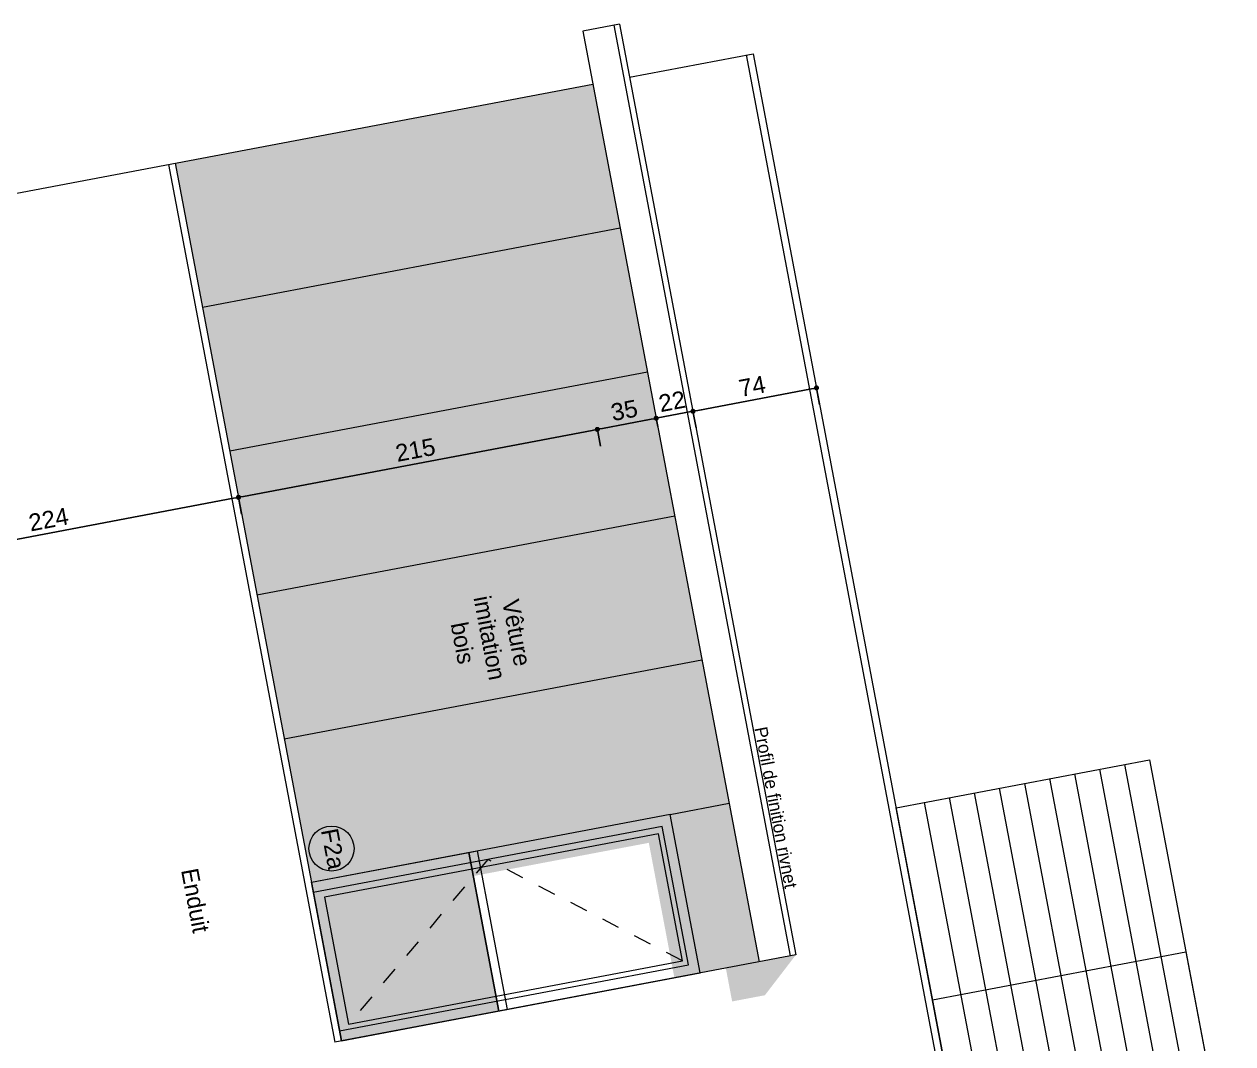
# Model space of a CAD drawing. Header units: centimetres. Extents: x 43491 to 84569, y -30699 to -11680.
# Drawn here: x 44880 to 45591, y -25961 to -25360 of the extents above; entities that cross this region are included whole.
import ezdxf

# ---------------------------------------------------------------- set-up
doc = ezdxf.new("R2010")
doc.units = ezdxf.units.CM
doc.header["$LTSCALE"] = 50.8
doc.header["$PDMODE"] = 1
doc.header["$PDSIZE"] = -2
doc.linetypes.add('Style de ligne -1', pattern=[0.41664, 0.20828, -0.20836])
doc.layers.get('0').update_dxf_attribs({"lineweight": 18})
for name, color, linetype, lineweight in [('0-PROJET-BOIS', 7, 'Continuous', 5), ('0-PROJET-BOIS PANNEAUX FACADE', 7, 'Continuous', 5), ('0-PROJET-COTATIONS', 7, 'Continuous', 13), ('0-PROJET-DESSINS CRÉES', 7, 'Continuous', 9), ('0-PROJET-MENUISERIES EXT', 7, 'Continuous', 5), ('0-PROJET-TEXTE', 7, 'Continuous', 5)]:
    doc.layers.add(name, color=color, linetype=linetype, lineweight=lineweight)
doc.styles.add('Futura Std Book', font='Futura Std Book')
doc.styles.add('Helvetica', font='Helvetica')
doc.dimstyles.new('IS cotation 1_20ème', dxfattribs={"dimtxt": 10.08724, "dimasz": 3.007568, "dimexe": 1, "dimexo": 15.875, "dimgap": 3, "dimtad": 1, "dimdec": 1, "dimtxsty": 'Helvetica', "dimblk": 'DOT', "dimblk1": 'DOT', "dimblk2": 'DOT', "dimcen": 0, "dimdle": 10, "dimazin": 0, "dimtfac": 1, "dimtdec": 1, "dimtix": 1, "dimtmove": 0, "dimatfit": 0, "dimldrblk": 'VW_FILLEDARROW', "dimfxl": 0, "dimfrac": 2, "dimtolj": 1, "dimarcsym": 0})

# ---------------------------------------------------------------- blocks, each defined once
blk = doc.blocks.new('PORTE FENETRE TYPE 3bis FACADE')
at = {"layer": '0-PROJET-DESSINS CRÉES', "color": 7, "linetype": 'Style de ligne -1', "lineweight": 13}
for p, q in [((9, -9), (89, -110.5)), ((89, -110.5), (9, -209))]:
    blk.add_line(p, q, dxfattribs=at)
at = {"layer": '0-PROJET-MENUISERIES EXT', "color": 7, "linetype": 'Continuous', "lineweight": 13, "flags": 128}
for points in [[(95, 0), (95, -215), (0, -215), (0, 0)], [(89, -6), (89, -215), (6, -215), (6, -6)], [(85, -9), (85, -209), (9, -209), (9, -9)]]:
    blk.add_lwpolyline(points, close=True, dxfattribs=at)
blk = doc.blocks.new('Groupe-266-1')
at = {"layer": '0-PROJET-TEXTE', "color": 7, "linetype": 'Continuous', "lineweight": 5}
blk.add_circle((6243.75, -47932.5), 13.28, dxfattribs=at)
at = {"layer": '0-PROJET-TEXTE', "color": 7, "insert": (6247.4, -47919.85), "char_height": 10.087, "attachment_point": 1, "rotation": 280.72359, "line_spacing_factor": 0.834288, "style": 'Helvetica'}
blk.add_mtext('F2a', dxfattribs=at)
blk = doc.blocks.new('Groupe-271-1')
at = {"layer": '0-PROJET-BOIS', "color": 8}
for p, q in [((6710.58, -47882.95), (6759.61, -48141.88)), ((6666.36, -47891.33), (6715.4, -48150.25)), ((6681.1, -47888.53), (6730.14, -48147.46)), ((6695.84, -47885.74), (6744.87, -48144.67)), ((6622.15, -47899.7), (6671.18, -48158.62)), ((6636.89, -47896.91), (6685.92, -48155.83)), ((6651.62, -47894.12), (6700.66, -48153.04)), ((6592.67, -47905.28), (6641.71, -48164.21)), ((6607.41, -47902.49), (6656.45, -48161.42))]:
    blk.add_line(p, q, dxfattribs=at)
blk = doc.blocks.new('_DOT')
at = {"color": 0, "linetype": 'ByBlock', "lineweight": -2}
blk.add_line((-0.5, 0), (-1, 0), dxfattribs=at)
at = {"color": 0, "linetype": 'ByBlock', "const_width": 0.5}
blk.add_lwpolyline([(-0.25, 0, 1), (0.25, 0, 1)], format="xyb", close=True, dxfattribs=at)
blk = doc.blocks.new('*D307')
at = {"layer": '0-PROJET-COTATIONS', "color": 0, "linetype": 'Continuous', "lineweight": -2}
for p, q in [((45002.95, -25639.29), (44788.29, -25679.95)), ((45007.77, -25648.56), (45005.72, -25637.75)), ((44786.86, -25688.6), (44785.14, -25679.52))]:
    blk.add_line(p, q, dxfattribs=at)
at = {"layer": 'Defpoints', "color": 0}
for p in [(44785.33, -25680.51), (44789.82, -25704.2), (45066.52, -25958.8)]:
    blk.add_point(p, dxfattribs=at)
at = {"layer": '0-PROJET-COTATIONS', "color": 0, "lineweight": -2, "xscale": 3.007568359375, "yscale": 3.007568359375, "zscale": 3.007568359375}
for p, rotation in [((45005.9, -25638.73), 10.72359474389271), ((44785.33, -25680.51), 190.7235947438927)]:
    blk.add_blockref('_DOT', p, dxfattribs=dict(at, rotation=rotation))
at = {"layer": '0-PROJET-COTATIONS', "color": 0, "lineweight": 5, "insert": (44894.12, -25651.72), "char_height": 10.087, "attachment_point": 5, "rotation": 10.72359, "style": 'Helvetica'}
blk.add_mtext('\\A1;224', dxfattribs=at)
blk = doc.blocks.new('VW_FILLEDARROW')
at = {"linetype": 'Continuous', "lineweight": 0}
blk.add_hatch(color=0, dxfattribs=at).paths.add_polyline_path([(-10.56, 2.83), (0, 0), (-10.56, -2.83)])
at = {"color": 0, "linetype": 'Continuous', "lineweight": 5, "flags": 128}
blk.add_lwpolyline([(-10.56, 2.83), (0, 0), (-10.56, -2.83)], close=True, dxfattribs=at)
blk = doc.blocks.new('*D308')
at = {"layer": '0-PROJET-COTATIONS', "color": 0, "linetype": 'Continuous', "lineweight": -2}
for p, q in [((45214.2, -25599.29), (45008.86, -25638.18)), ((45219.01, -25608.55), (45216.97, -25597.75)), ((45007.77, -25648.56), (45005.72, -25637.75))]:
    blk.add_line(p, q, dxfattribs=at)
at = {"layer": 'Defpoints', "color": 0}
for p in [(45005.9, -25638.73), (45265.38, -25853.37), (45066.52, -25958.8)]:
    blk.add_point(p, dxfattribs=at)
at = {"layer": '0-PROJET-COTATIONS', "color": 0, "lineweight": -2, "xscale": 3.007568359375, "yscale": 3.007568359375, "zscale": 3.007568359375}
for p, rotation in [((45217.15, -25598.73), 10.72359474389278), ((45005.9, -25638.73), 190.7235947438928)]:
    blk.add_blockref('_DOT', p, dxfattribs=dict(at, rotation=rotation))
at = {"layer": '0-PROJET-COTATIONS', "color": 0, "lineweight": 5, "insert": (45110.03, -25610.83), "char_height": 10.087, "attachment_point": 5, "rotation": 10.72359, "style": 'Helvetica'}
blk.add_mtext('\\A1;215', dxfattribs=at)
blk = doc.blocks.new('*D309')
at = {"layer": '0-PROJET-COTATIONS', "color": 0, "linetype": 'Continuous', "lineweight": -2}
for p, q in [((45248.87, -25592.72), (45220.11, -25598.17)), ((45252.75, -25597.04), (45251.64, -25591.18)), ((45219.01, -25608.55), (45216.97, -25597.75))]:
    blk.add_line(p, q, dxfattribs=at)
at = {"layer": 'Defpoints', "color": 0}
for p in [(45217.15, -25598.73), (45255.71, -25612.64), (45265.38, -25853.37)]:
    blk.add_point(p, dxfattribs=at)
at = {"layer": '0-PROJET-COTATIONS', "color": 0, "lineweight": -2, "xscale": 3.007568359375, "yscale": 3.007568359375, "zscale": 3.007568359375}
for p, rotation in [((45251.83, -25592.16), 10.72359474389584), ((45217.15, -25598.73), 190.7235947438958)]:
    blk.add_blockref('_DOT', p, dxfattribs=dict(at, rotation=rotation))
at = {"layer": '0-PROJET-COTATIONS', "color": 0, "lineweight": 5, "insert": (45232.99, -25587.54), "char_height": 10.087, "attachment_point": 5, "rotation": 10.72359, "style": 'Helvetica'}
blk.add_mtext('\\A1;35', dxfattribs=at)
blk = doc.blocks.new('*D310')
at = {"layer": '0-PROJET-COTATIONS', "color": 0, "linetype": 'Continuous', "lineweight": -2}
for p, q in [((45248.87, -25592.72), (45245.92, -25593.28)), ((45252.75, -25597.04), (45251.64, -25591.18)), ((45273.45, -25588.07), (45251.83, -25592.16)), ((45275.31, -25597.89), (45273.26, -25587.09)), ((45276.4, -25587.51), (45279.36, -25586.95))]:
    blk.add_line(p, q, dxfattribs=at)
at = {"layer": 'Defpoints', "color": 0}
for p in [(45251.83, -25592.16), (45255.71, -25612.64), (45278.29, -25613.64)]:
    blk.add_point(p, dxfattribs=at)
at = {"layer": '0-PROJET-COTATIONS', "color": 0, "lineweight": -2, "xscale": 3.007568359375, "yscale": 3.007568359375, "zscale": 3.007568359375}
for p, rotation in [((45273.45, -25588.07), 190.7235947438892), ((45251.83, -25592.16), 10.72359474388918)]:
    blk.add_blockref('_DOT', p, dxfattribs=dict(at, rotation=rotation))
at = {"layer": '0-PROJET-COTATIONS', "color": 0, "lineweight": 5, "insert": (45261.14, -25582.21), "char_height": 10.087, "attachment_point": 5, "rotation": 10.72359, "style": 'Helvetica'}
blk.add_mtext('\\A1;22', dxfattribs=at)
blk = doc.blocks.new('*D311')
at = {"layer": '0-PROJET-COTATIONS', "color": 0, "linetype": 'Continuous', "lineweight": -2}
for p, q in [((45343.21, -25574.86), (45276.4, -25587.51)), ((45348.03, -25584.12), (45345.98, -25573.31)), ((45275.31, -25597.89), (45273.26, -25587.09))]:
    blk.add_line(p, q, dxfattribs=at)
at = {"layer": 'Defpoints', "color": 0}
for p in [(45273.45, -25588.07), (45351.01, -25599.87), (45278.29, -25613.64)]:
    blk.add_point(p, dxfattribs=at)
at = {"layer": '0-PROJET-COTATIONS', "color": 0, "lineweight": -2, "xscale": 3.007568359375, "yscale": 3.007568359375, "zscale": 3.007568359375}
for p, rotation in [((45346.17, -25574.3), 10.72359474389337), ((45273.45, -25588.07), 190.7235947438934)]:
    blk.add_blockref('_DOT', p, dxfattribs=dict(at, rotation=rotation))
at = {"layer": '0-PROJET-COTATIONS', "color": 0, "lineweight": 5, "insert": (45308.31, -25573.28), "char_height": 10.087, "attachment_point": 5, "rotation": 10.72359, "style": 'Helvetica'}
blk.add_mtext('\\A1;74', dxfattribs=at)

msp = doc.modelspace()

# ---------------------------------------------------------------- hatches: boundary and pattern name
at = {"layer": '0-PROJET-BOIS PANNEAUX FACADE', "linetype": 'Continuous', "lineweight": 0}
msp.add_hatch(color=34, dxfattribs=at).paths.add_polyline_path([(44968.65, -25442), (45214.57, -25395.43), (45312.44, -25912.21), (45277.76, -25918.8), (45261.25, -25831.56), (45050, -25871.56), (44968.64, -25441.95)])
at = {"layer": '0-PROJET-DESSINS CRÉES', "linetype": 'Continuous', "lineweight": 0}
for color, points in [(7, [(45194.92, -25399.15), (45296.51, -25935.55), (45315.79, -25931.9), (45334.05, -25908.12), (45312.44, -25912.21), (45214.57, -25395.43)]), (7, [(45262.53, -25921.68), (45247.47, -25842.16), (45051.46, -25879.28), (45048.84, -25865.46), (45260.09, -25825.45), (45277.76, -25918.79)]), (254, [(45066.52, -25958.8), (45048.83, -25865.42), (45141.54, -25847.87), (45159.22, -25941.24)])]:
    msp.add_hatch(color=color, dxfattribs=at).paths.add_polyline_path(points)

# ---------------------------------------------------------------- linework, layer by layer
at = {"layer": '0-PROJET-DESSINS CRÉES', "color": 7, "linetype": 'Continuous', "lineweight": 13}
for p, q in [((45230.28, -25360.14), (45208.66, -25364.23)), ((45208.66, -25364.23), (45312.44, -25912.21)), ((45226.84, -25360.79), (45330.62, -25908.78)), ((45230.28, -25360.14), (45334.06, -25908.13)), ((45236.18, -25391.28), (45308.9, -25377.51)), ((45434.73, -26063.43), (45304.97, -25378.25)), ((45308.9, -25377.51), (45442.01, -26080.39)), ((44753.22, -25482.74), (45214.56, -25395.38)), ((44964.71, -25442.69), (45062.59, -25959.54)), ((44968.65, -25442), (45066.52, -25958.79)), ((44984.69, -25526.69), (45230.61, -25480.12)), ((45000.74, -25611.43), (45246.66, -25564.86)), ((45016.79, -25696.18), (45262.71, -25649.61)), ((45032.83, -25780.92), (45278.76, -25734.35)), ((45260.09, -25825.45), (45294.76, -25818.88)), ((45334.05, -25908.12), (45062.59, -25959.53)), ((45334.05, -25908.12), (45062.59, -25959.53))]:
    msp.add_line(p, q, dxfattribs=at)
at = {"layer": '0-PROJET-DESSINS CRÉES', "color": 7, "linetype": 'Continuous', "lineweight": 13, "flags": 128}
for points in [[(45542.23, -25793.2), (45591.26, -26052.13), (45442.01, -26080.39), (45392.98, -25821.47)], [(45146.45, -25846.94), (45164.13, -25940.31), (45159.22, -25941.24), (45141.54, -25847.87)], [(45563.64, -25906.25), (45591.26, -26052.13), (45442.01, -26080.39), (45414.39, -25934.52)]]:
    msp.add_lwpolyline(points, close=True, dxfattribs=at)
at = {"layer": '0-PROJET-DESSINS CRÉES', "color": 7, "linetype": 'Continuous', "lineweight": 18, "flags": 128}
msp.add_lwpolyline([(45066.52, -25958.8), (45048.83, -25865.42), (45141.54, -25847.87), (45159.22, -25941.24)], close=True, dxfattribs=at)

# ---------------------------------------------------------------- block references
at = {"layer": '0-PROJET-BOIS', "color": 8}
msp.add_blockref('Groupe-271-1', (38816.91, 22086.96), dxfattribs=at)
at = {"layer": '0-PROJET-DESSINS CRÉES', "color": 7, "xscale": -1, "rotation": 280.7235947438526}
msp.add_blockref('PORTE FENETRE TYPE 3bis FACADE', (45277.76, -25918.79), dxfattribs=at)
msp.add_blockref('PORTE FENETRE TYPE 3bis FACADE', (45277.76, -25918.79), dxfattribs=at)
at = {"layer": '0-PROJET-TEXTE', "color": 7}
msp.add_blockref('Groupe-266-1', (38816.91, 22086.96), dxfattribs=at)

# ---------------------------------------------------------------- texts
at = {"layer": '0-PROJET-TEXTE', "color": 7, "attachment_point": 2, "line_spacing_factor": 0.962448, "style": 'Futura Std Book'}
for s, insert, char_height, rotation in [('Vêture \\Pimitation \\Pbois', (45174.64, -25717.53), 10.069, 280.71759), ('Profil de finition rivnet', (45325.99, -25820.65), 7.5516, 280.71759), ('Enduit', (44985.51, -25875.15), 10.069, 280.7296)]:
    msp.add_mtext(s, dxfattribs=dict(at, insert=insert, char_height=char_height, rotation=rotation))

# ---------------------------------------------------------------- dimensions: what is measured, and where the dimension line sits
at = {"layer": '0-PROJET-COTATIONS', "color": 7, "linetype": 'Continuous', "lineweight": 5}
dim = msp.add_aligned_dim(p1=(45351.01, -25599.87), p2=(45278.29, -25613.64), distance=-26.02, dimstyle='IS cotation 1_20ème', override={"dimtxt": 10.08724, "dimdec": 0, "dimpost": '<>', "dimtxsty": 'Helvetica', "dimtmove": 2}, dxfattribs=at)
dim.commit()
dim.dimension.update_dxf_attribs({"geometry": '*D311', "text_midpoint": (45308.31, -25573.28)})
for base, p1, p2, picture, middle in [((45251.83, -25592.16), (45278.29, -25613.64), (45255.71, -25612.64), '*D310', (45261.14, -25582.21)), ((45217.15, -25598.73), (45255.71, -25612.64), (45265.38, -25853.37), '*D309', (45232.99, -25587.54)), ((45005.9, -25638.73), (45265.38, -25853.37), (45066.52, -25958.8), '*D308', (45110.03, -25610.83)), ((44785.33, -25680.51), (45066.52, -25958.8), (44789.82, -25704.2), '*D307', (44894.12, -25651.72))]:
    dim = msp.add_linear_dim(base=base, p1=p1, p2=p2, angle=10.72359, dimstyle='IS cotation 1_20ème', override={"dimtxt": 10.08724, "dimdec": 0, "dimpost": '<>', "dimtxsty": 'Helvetica', "dimtmove": 2}, dxfattribs=at)
    dim.commit()
    dim.dimension.update_dxf_attribs({"geometry": picture, "text_midpoint": middle})

doc.saveas('drawing.dxf')
